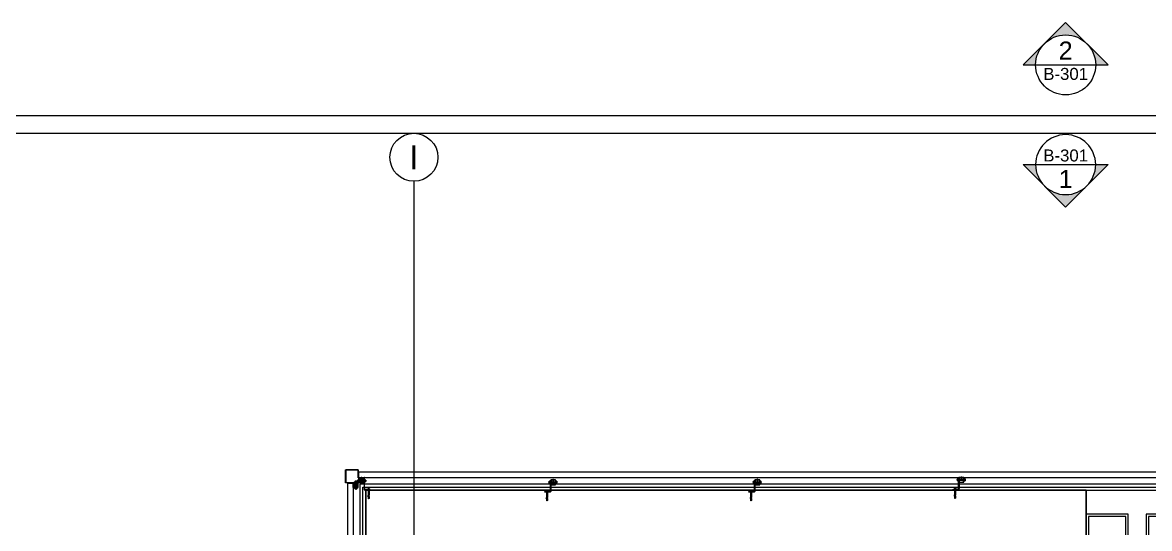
# Model space of a CAD drawing. Extents: x -1073 to 35213, y -1180 to 6950.
# Drawn here: x 16515 to 17454, y 3860 to 4282 of the extents above; entities that cross this region are included whole.
import ezdxf
from ezdxf.enums import TextEntityAlignment as Align

# ---------------------------------------------------------------- set-up
doc = ezdxf.new("R2010")
doc.units = 0
doc.header["$LTSCALE"] = 25
doc.layers.get('0').update_dxf_attribs({"color": 9, "lineweight": 9})
for name, color, linetype, lineweight in [('00', 9, 'Continuous', 9), ('01', 9, 'Continuous', 9), ('06D', 9, 'Continuous', 9), ('10', 9, 'Continuous', 9), ('10A', 9, 'Continuous', 9), ('14', 9, 'Continuous', 9), ('21', 9, 'Continuous', 9), ('24', 9, 'Continuous', 9), ('33', 9, 'BATTING', 9), ('40A', 9, 'Continuous', 9)]:
    doc.layers.add(name, color=color, linetype=linetype, lineweight=lineweight)
doc.styles.add('Arial', font='arial.ttf', dxfattribs={"height": 2.5})
doc.linetypes.add('BATTING', pattern='A,0.0001,-0.1,[134,ltypeshp.shx,S=0.1,R=0,X=-0.1,Y=0],-0.2,[134,ltypeshp.shx,S=0.1,R=180,X=0.1,Y=0],-0.1', length=0.4001)

# ---------------------------------------------------------------- blocks, each defined once
blk = doc.blocks.new('0_exteriorelevation1')
h = blk.add_hatch(color=256)
h.paths.add_polyline_path([(7.07, 0), (0, 7.07), (-7.07, 0)])
h.paths.add_polyline_path([(5, 0, 1), (-5, 0)], flags=16)
blk.add_lwpolyline([(7.07, 0), (0, 7.07), (-7.07, 0), (7.07, 0)])
blk.add_lwpolyline([(7.07, 0), (0, 7.07), (-7.07, 0), (7.07, 0)])
blk.add_circle((0, 0), 5)
at = {"style": 'Arial'}
blk.add_attdef('KESITADI', text='', height=3, dxfattribs=at).set_placement((0, 0), align=Align.BOTTOM_CENTER)
blk.add_attdef('PAFTAADI', text='', height=2, dxfattribs=at).set_placement((0, -0.5), align=Align.TOP_CENTER)
blk = doc.blocks.new('cxvxv')
for p, q in [((-21986.86, 8561.07, 0), (-21988.18, 8561.07, 0)), ((-21988.02, 8561.25, 0), (-21987.03, 8561.3, 0)), ((-21988.02, 8561.25, 0), (-21988, 8561.26, 0)), ((-21988, 8561.23, 0), (-21988.02, 8561.25, 0)), ((-21988.02, 8561.13, 0), (-21987.03, 8561.19, 0)), ((-21988.02, 8561.13, 0), (-21988, 8561.14, 0)), ((-21988, 8561.11, 0), (-21988.02, 8561.13, 0)), ((-21988, 8561.3, 0), (-21987.94, 8561.35, 0)), ((-21988, 8561.26, 0), (-21988, 8561.3, 0)), ((-21988, 8561.14, 0), (-21988, 8561.23, 0)), ((-21988, 8561.07, 0), (-21988, 8561.11, 0)), ((-21987.54, 8561.35, 0), (-21987.94, 8561.35, 0)), ((-21987.7, 8561.05, 0), (-21987.7, 8561.08, 0)), ((-21987.7, 8561.07, 0), (-21987.7, 8561.07, 0)), ((-21987.54, 8561.35, 0), (-21987.1, 8561.35, 0)), ((-21987.03, 8561.3, 0), (-21987.1, 8561.35, 0)), ((-21987.05, 8561.32, 0), (-21987.03, 8561.3, 0)), ((-21987.03, 8561.3, 0), (-21987.05, 8561.28, 0)), ((-21987.03, 8561.3, 0), (-21987.05, 8561.29, 0)), ((-21987.05, 8561.28, 0), (-21987.05, 8561.2, 0)), ((-21987.05, 8561.2, 0), (-21987.03, 8561.19, 0)), ((-21987.03, 8561.19, 0), (-21987.05, 8561.17, 0)), ((-21987.05, 8561.17, 0), (-21987.05, 8561.08, 0)), ((-21987.05, 8561.08, 0), (-21987.03, 8561.07, 0)), ((-21988.4, 8560.98, 0), (-21988.4, 8560.32, 0)), ((-21988.4, 8560.32, 0), (-21986.64, 8560.32, 0)), ((-21988.4, 8555.4, 0), (-21986.64, 8555.4, 0)), ((-21988.4, 8554.74, 0), (-21988.4, 8555.4, 0)), ((-21986.86, 8554.65, 0), (-21988.17, 8554.65, 0)), ((-21988.02, 8560.32, 0), (-21987.02, 8560.32, 0)), ((-21988.02, 8560.28, 0), (-21988.02, 8560.32, 0)), ((-21988.02, 8560.11, 0), (-21988.02, 8555.61, 0)), ((-21988.02, 8555.44, 0), (-21988.02, 8555.4, 0)), ((-21988.02, 8555.4, 0), (-21987.02, 8555.4, 0)), ((-21987.96, 8560.98, 0), (-21987.96, 8560.32, 0)), ((-21987.96, 8554.74, 0), (-21987.96, 8555.4, 0)), ((-21987.08, 8560.64, 0), (-21987.08, 8560.98, 0)), ((-21987.08, 8560.64, 0), (-21987.08, 8560.32, 0)), ((-21987.08, 8555.08, 0), (-21987.08, 8555.4, 0)), ((-21987.08, 8555.08, 0), (-21987.08, 8554.74, 0)), ((-21987.06, 8560.32, 0), (-21987.06, 8560.28, 0)), ((-21987.06, 8555.61, 0), (-21987.06, 8560.11, 0)), ((-21987.06, 8555.4, 0), (-21987.06, 8555.44, 0)), ((-21987.02, 8560.32, 0), (-21987.02, 8560.28, 0)), ((-21987.02, 8555.61, 0), (-21987.02, 8560.11, 0)), ((-21987.02, 8555.4, 0), (-21987.02, 8555.44, 0)), ((-21986.64, 8560.32, 0), (-21986.64, 8560.98, 0)), ((-21986.64, 8555.4, 0), (-21986.64, 8554.74, 0))]:
    blk.add_line(p, q)
at = {"elevation": 0}
for points in [[(-21986.3, 8560.11), (-21988.7, 8560.11), (-21988.7, 8560.28), (-21986.3, 8560.28)], [(-21986.3, 8555.61), (-21988.7, 8555.61), (-21988.7, 8555.44), (-21986.3, 8555.44)]]:
    blk.add_lwpolyline(points, close=True, dxfattribs=at)
for points in [[(-21987.98, 8560.28), (-21987.98, 8560.32)], [(-21987.98, 8560.11), (-21987.98, 8555.61)], [(-21987.98, 8555.44), (-21987.98, 8555.4)]]:
    blk.add_lwpolyline(points, dxfattribs=at)
for centre, radius, start, end in [((-21988.18, 8560.75, 0), 0.315, 45.8497, 134.1503), ((-21987.52, 8559.95, 0), 1.12, 66.87008, 113.12992), ((-21987.52, 8559.95, 0), 1.12, 66.87008, 113.12992), ((-21986.86, 8560.76, 0), 0.313, 45.44896, 134.55104), ((-21988.18, 8554.97, 0), 0.315, 225.8497, 314.1503), ((-21987.52, 8555.77, 0), 1.12, 246.87008, 293.12992), ((-21987.52, 8555.77, 0), 1.12, 246.87008, 293.12992), ((-21986.86, 8554.96, 0), 0.313, 225.44896, 314.55104)]:
    blk.add_arc(centre, radius, start, end)
blk = doc.blocks.new('VIDA')
for p, q in [((-18072, 6523.9), (-18071.9, 6524)), ((-18071.9, 6523.8), (-18072, 6523.9)), ((-18071.9, 6524), (-18070.1, 6524.7)), ((-18069.6, 6522.9), (-18071.9, 6523.8)), ((-18069.7, 6524.9), (-18070.6, 6523.2)), ((-18070.6, 6523.2), (-18070.1, 6524.7)), ((-18070.1, 6524.7), (-18069.9, 6525.1)), ((-18069.9, 6525.1), (-18070.1, 6524.1)), ((-18070.1, 6524.1), (-18070, 6524.3)), ((-18070, 6524.3), (-18069.8, 6525.1)), ((-18069.9, 6525.1), (-18069.8, 6525.1)), ((-18069.8, 6525.1), (-18069.7, 6524.9)), ((-18069.7, 6524.9), (-18069.3, 6525)), ((-18069.6, 6522.8), (-18069.1, 6525)), ((-18069.6, 6522.8), (-18069.6, 6522.9)), ((-18069.4, 6522.4), (-18069.6, 6522.8)), ((-18068.9, 6525.3), (-18069.4, 6522.4)), ((-18069.3, 6522.4), (-18069.4, 6522.4)), ((-18069.3, 6522.4), (-18068.9, 6525.3)), ((-18069.3, 6525), (-18069.1, 6525)), ((-18069.1, 6522.8), (-18069.3, 6522.4)), ((-18069.1, 6525), (-18068.9, 6525.3)), ((-18068.7, 6522.8), (-18069.1, 6522.8)), ((-18068.9, 6525.3), (-18068.9, 6525.3)), ((-18068.9, 6525.3), (-18068.7, 6525)), ((-18068.7, 6522.8), (-18068.2, 6525)), ((-18068.7, 6525), (-18068.2, 6525)), ((-18068.5, 6522.4), (-18068.7, 6522.8)), ((-18068, 6525.3), (-18068.5, 6522.4)), ((-18068.4, 6522.4), (-18068.5, 6522.4)), ((-18068.4, 6522.4), (-18067.9, 6525.3)), ((-18068.2, 6522.8), (-18068.4, 6522.4)), ((-18068.2, 6522.8), (-18068.4, 6522.4)), ((-18068.2, 6525), (-18068, 6525.3)), ((-18067.7, 6525), (-18068.2, 6522.8)), ((-18067.7, 6522.8), (-18068.2, 6522.8)), ((-18067.9, 6525.3), (-18068, 6525.3)), ((-18067.9, 6525.3), (-18067.7, 6525)), ((-18067.7, 6522.8), (-18067.2, 6525)), ((-18067.7, 6525), (-18067.2, 6525)), ((-18067.5, 6522.4), (-18067.7, 6522.8)), ((-18067, 6525.3), (-18067.5, 6522.4)), ((-18067.4, 6522.4), (-18067.5, 6522.4)), ((-18067.4, 6522.4), (-18066.9, 6525.3)), ((-18067.2, 6522.8), (-18067.4, 6522.4)), ((-18067.2, 6522.8), (-18067.4, 6522.4)), ((-18067.2, 6525), (-18067, 6525.3)), ((-18066.7, 6525), (-18067.2, 6522.8)), ((-18066.7, 6522.8), (-18067.2, 6522.8)), ((-18066.9, 6525.3), (-18067, 6525.3)), ((-18066.9, 6525.3), (-18066.7, 6525)), ((-18066.3, 6525), (-18066.7, 6525)), ((-18066.7, 6522.8), (-18066.3, 6525)), ((-18066.5, 6522.4), (-18066.7, 6522.8)), ((-18066.1, 6525.3), (-18066.5, 6522.4)), ((-18066.5, 6522.4), (-18066, 6525.3)), ((-18066.3, 6522.8), (-18066.5, 6522.4)), ((-18066.3, 6522.8), (-18066.5, 6522.4)), ((-18066.5, 6522.4), (-18066.5, 6522.4)), ((-18066.3, 6525), (-18066.1, 6525.3)), ((-18065.8, 6525), (-18066.3, 6522.8)), ((-18066.3, 6522.8), (-18065.8, 6522.8)), ((-18066, 6525.3), (-18066.1, 6525.3)), ((-18066, 6525.3), (-18065.8, 6525)), ((-18065.8, 6522.8), (-18065.3, 6525)), ((-18065.8, 6525), (-18065.3, 6525)), ((-18065.6, 6522.4), (-18065.8, 6522.8)), ((-18065.1, 6525.3), (-18065.6, 6522.4)), ((-18065.5, 6522.4), (-18065.6, 6522.4)), ((-18065.5, 6522.4), (-18065, 6525.3)), ((-18065.3, 6522.8), (-18065.5, 6522.4)), ((-18065.3, 6522.8), (-18065.5, 6522.4)), ((-18065.3, 6525), (-18065.1, 6525.3)), ((-18064.8, 6525), (-18065.3, 6522.8)), ((-18064.8, 6522.8), (-18065.3, 6522.8)), ((-18065.1, 6525.3), (-18065, 6525.3)), ((-18065, 6525.3), (-18064.8, 6525)), ((-18064.8, 6525), (-18064.3, 6525)), ((-18064.8, 6522.8), (-18064.3, 6525)), ((-18064.6, 6522.4), (-18064.8, 6522.8)), ((-18064.1, 6525.3), (-18064.6, 6522.4)), ((-18064.5, 6522.4), (-18064.6, 6522.4)), ((-18064.5, 6522.4), (-18064, 6525.3)), ((-18064.3, 6522.8), (-18064.5, 6522.4)), ((-18064.3, 6522.8), (-18064.5, 6522.4)), ((-18064.3, 6525), (-18064.1, 6525.3)), ((-18063.8, 6525), (-18064.3, 6522.8)), ((-18063.8, 6522.8), (-18064.3, 6522.8)), ((-18064, 6525.3), (-18064.1, 6525.3)), ((-18064, 6525.3), (-18063.8, 6525)), ((-18063.8, 6522.8), (-18062, 6525)), ((-18062, 6525), (-18063.8, 6525)), ((-18063.6, 6522.4), (-18063.8, 6522.8)), ((-18063.6, 6522.4), (-18061.7, 6525.3)), ((-18061.8, 6525.3), (-18063.6, 6522.4)), ((-18062, 6522.8), (-18063.6, 6522.4)), ((-18062, 6522.8), (-18063.6, 6522.4)), ((-18063.6, 6522.4), (-18063.6, 6522.4)), ((-18061.5, 6525), (-18063.4, 6522.8)), ((-18063.4, 6522.8), (-18061.5, 6522.8)), ((-18061.7, 6525.3), (-18063.2, 6525.3)), ((-18062.7, 6522.4), (-18061.5, 6522.8)), ((-18062.6, 6522.4), (-18062.1, 6525.3)), ((-18062.4, 6522.8), (-18062.6, 6522.4)), ((-18062.4, 6522.8), (-18062.6, 6522.4)), ((-18062.6, 6522.4), (-18061.3, 6522.4)), ((-18062.4, 6525), (-18062.2, 6525.3)), ((-18061.5, 6525), (-18062.4, 6525)), ((-18061.5, 6522.8), (-18062.4, 6525)), ((-18061.9, 6525), (-18062.4, 6522.8)), ((-18061.9, 6522.8), (-18062.4, 6522.8)), ((-18062.2, 6525.3), (-18062.1, 6525.3)), ((-18062.2, 6525.3), (-18061.3, 6522.4)), ((-18062.1, 6525.3), (-18061.9, 6525)), ((-18062, 6525), (-18061.8, 6525.3)), ((-18061.9, 6525), (-18061.4, 6525)), ((-18061.9, 6522.8), (-18061.4, 6525)), ((-18061.7, 6522.4), (-18061.9, 6522.8)), ((-18061.2, 6525.3), (-18061.7, 6522.4)), ((-18061.7, 6525.3), (-18061.5, 6525)), ((-18061.6, 6522.4), (-18061.7, 6522.4)), ((-18061.6, 6522.4), (-18061.2, 6525.3)), ((-18061.4, 6522.8), (-18061.6, 6522.4)), ((-18061.4, 6522.8), (-18061.6, 6522.4)), ((-18061.4, 6525), (-18061.2, 6525.3)), ((-18061, 6525), (-18061.4, 6522.8)), ((-18060.9, 6522.8), (-18061.4, 6522.8)), ((-18061.2, 6525.3), (-18061, 6525)), ((-18061.2, 6525.3), (-18061.2, 6525.3)), ((-18061, 6525), (-18060.5, 6525)), ((-18060.9, 6522.8), (-18060.5, 6525)), ((-18060.7, 6522.4), (-18060.9, 6522.8)), ((-18060.7, 6522.4), (-18060.2, 6525.3)), ((-18060.3, 6525.3), (-18060.7, 6522.4)), ((-18060.5, 6522.8), (-18060.7, 6522.4)), ((-18060.5, 6522.8), (-18060.7, 6522.4)), ((-18060.7, 6522.4), (-18060.7, 6522.4)), ((-18060.5, 6525), (-18060.3, 6525.3)), ((-18060, 6525), (-18060.5, 6522.8)), ((-18060.5, 6522.8), (-18060, 6522.8)), ((-18060.3, 6525.3), (-18060.2, 6525.3)), ((-18060.2, 6525.3), (-18060, 6525)), ((-18060, 6525), (-18059.5, 6525)), ((-18060, 6522.8), (-18059.5, 6525)), ((-18059.8, 6522.4), (-18060, 6522.8)), ((-18059.3, 6525.3), (-18059.8, 6522.4)), ((-18059.7, 6522.4), (-18059.8, 6522.4)), ((-18059.7, 6522.4), (-18059.2, 6525.3)), ((-18059.5, 6522.8), (-18059.7, 6522.4)), ((-18059.5, 6522.8), (-18059.7, 6522.4)), ((-18059.5, 6525), (-18059.3, 6525.3)), ((-18059.2, 6524), (-18059.5, 6522.8)), ((-18059.5, 6522.8), (-18059.2, 6522.8)), ((-18059.3, 6525.3), (-18059.2, 6525.3)), ((-18058.1, 6526.6), (-18059.2, 6526.6)), ((-18059.2, 6521.2), (-18059.2, 6526.6)), ((-18058.1, 6521.2), (-18059.2, 6521.2))]:
    blk.add_line(p, q)
for points in [[(-18068.7, 6525), (-18069.1, 6522.8)], [(-18057.2, 6524.3), (-18057.5, 6524), (-18057.5, 6523.8), (-18057.2, 6523.5)]]:
    blk.add_lwpolyline(points)
for centre, start, end in [((-18062.4, 6523.6), 7.50951, 35.24269), ((-18062.4, 6524.2), 324.75731, 352.49049)]:
    blk.add_arc(centre, 5.21, start, end)
blk = doc.blocks.new('çelik dübel')
at = {"ltscale": 7}
for p, q in [((-87.2, -2), (-85, 2)), ((-85, -6), (-85, 2)), ((-68, 2), (-85, 2)), ((-75, -6), (-75, 2)), ((-70, -6), (-70, 2)), ((-68, 3), (-58, 2)), ((-68, -7), (-68, 3)), ((-58, -6), (-58, 2)), ((-8.5, 2), (-58, 2)), ((-53, 1.5), (-58, 1.5)), ((-53, -6), (-53, 2)), ((-25, -6), (-25, 2)), ((-25, -6), (-23.9, 2)), ((-23, -6), (-21.9, 2)), ((-21, -6), (-19.9, 2)), ((-19, -6), (-17.9, 2)), ((-17, -6), (-15.9, 2)), ((-85, -6), (-87.2, -2)), ((-68, -6), (-85, -6)), ((-68, -7), (-58, -6)), ((-53, -5.5), (-58, -5.5)), ((-8.5, -6), (-58, -6))]:
    blk.add_line(p, q, dxfattribs=at)
for p, q in [((-15, -6), (-13.9, 2)), ((-13, -6), (-11.9, 2)), ((-11, -6), (-10, 1.1)), ((-10, -9), (-10, 5)), ((-9, 5), (-10, 5)), ((-10, 3), (-10, 5)), ((-9, -9), (-9, 5)), ((-8.5, 2), (-8.5, 3)), ((-8.5, -4), (-8.5, 0)), ((-5, 4), (-7.5, 4)), ((-5, 1), (-7.5, 1)), ((-4, 2), (-4, 3)), ((-1, 2), (-4, 2)), ((-4, -4), (-4, 0)), ((-3, -6), (-1.9, 2)), ((-1, -6), (0, 1.1)), ((0, -5), (0, 1)), ((-10, -7), (-10, -9.1)), ((-9, -9), (-10, -9)), ((-8.5, -6), (-8.5, -7)), ((-5, -5), (-7.5, -5)), ((-5, -8), (-7.5, -8)), ((-4, -6), (-4, -7)), ((-1, -6), (-4, -6))]:
    blk.add_line(p, q)
for points in [[(-68, 0.6), (-67.4, 0.4), (-67, 0.1), (-66.6, -0.3), (-66.2, -0.8), (-65.9, -1.3), (-65.7, -1.9), (-65.4, -2.3), (-65.2, -2.8), (-65, -3.1), (-64.8, -3.3), (-64.6, -3.5), (-64.4, -3.6), (-64.2, -3.5), (-63.9, -3.5), (-63.7, -3.3), (-63.5, -3.1), (-63.2, -2.9), (-62.9, -2.6), (-62.7, -2.3), (-62.4, -2), (-62.1, -1.7), (-61.9, -1.4), (-61.6, -1.1), (-61.4, -0.9), (-61.2, -0.7), (-61, -0.6), (-60.8, -0.5), (-60.6, -0.5), (-60.4, -0.5), (-60.3, -0.7), (-60.1, -0.9), (-59.9, -1.1), (-59.8, -1.5), (-59.6, -1.9), (-59.4, -2.3), (-59.2, -2.7), (-58.9, -3), (-58.7, -3.3), (-58.4, -3.5), (-58, -3.5)], [(-68, -0.5), (-68, -0.5), (-67.9, -0.5), (-67.9, -0.5), (-67.8, -0.5), (-67.8, -0.6), (-67.7, -0.6), (-67.7, -0.6), (-67.6, -0.7), (-67.6, -0.7), (-67.6, -0.8), (-67.5, -0.8), (-67.5, -0.8), (-67.5, -0.9), (-67.4, -0.9), (-67.4, -0.9), (-67.3, -1), (-67.3, -1), (-67.3, -1.1), (-67.2, -1.1), (-67.2, -1.2), (-67.2, -1.2), (-67.1, -1.3), (-67.1, -1.3), (-67.1, -1.4), (-67, -1.4), (-67, -1.5), (-67, -1.5), (-66.9, -1.6), (-66.9, -1.6), (-66.9, -1.7), (-66.9, -1.7), (-66.8, -1.8), (-66.8, -1.9), (-66.8, -1.9), (-66.7, -2), (-66.7, -2), (-66.7, -2.1), (-66.6, -2.2), (-66.6, -2.2), (-66.6, -2.3), (-66.6, -2.3), (-66.5, -2.4), (-66.5, -2.5), (-66.5, -2.5), (-66.4, -2.6), (-66.4, -2.7), (-66.4, -2.7), (-66.3, -2.8), (-66.3, -2.8), (-66.3, -2.9), (-66.3, -3), (-66.2, -3), (-66.2, -3.1), (-66.2, -3.1), (-66.1, -3.2), (-66.1, -3.2), (-66.1, -3.3), (-66, -3.4), (-66, -3.4), (-66, -3.5), (-65.9, -3.5), (-65.9, -3.6), (-65.9, -3.6), (-65.8, -3.7), (-65.8, -3.7), (-65.7, -3.8), (-65.7, -3.8), (-65.7, -3.9), (-65.6, -3.9), (-65.6, -4), (-65.5, -4), (-65.5, -4.1), (-65.4, -4.1), (-65.4, -4.1), (-65.3, -4.2), (-65.3, -4.2), (-65.2, -4.3), (-65.2, -4.3), (-65.1, -4.3), (-65, -4.4), (-65, -4.4), (-64.9, -4.4), (-64.9, -4.4), (-64.8, -4.5), (-64.7, -4.5), (-64.7, -4.5), (-64.6, -4.5), (-64.5, -4.5), (-64.5, -4.5), (-64.4, -4.5), (-64.3, -4.5), (-64.3, -4.5), (-64.2, -4.5), (-64.1, -4.5), (-64.1, -4.5), (-64, -4.5), (-64, -4.5), (-63.9, -4.5), (-63.8, -4.5), (-63.8, -4.5), (-63.7, -4.4), (-63.7, -4.4), (-63.6, -4.4), (-63.6, -4.4), (-63.5, -4.4), (-63.4, -4.3), (-63.4, -4.3), (-63.3, -4.3), (-63.3, -4.3), (-63.3, -4.2), (-63.2, -4.2), (-63.2, -4.2), (-63.1, -4.1), (-63.1, -4.1), (-63, -4.1), (-63, -4), (-62.9, -4), (-62.9, -4), (-62.9, -3.9), (-62.8, -3.9), (-62.8, -3.9), (-62.7, -3.8), (-62.7, -3.8), (-62.7, -3.8), (-62.6, -3.7), (-62.6, -3.7), (-62.5, -3.6), (-62.5, -3.6), (-62.5, -3.6), (-62.4, -3.5), (-62.4, -3.5), (-62.4, -3.5), (-62.3, -3.4), (-62.3, -3.4), (-62.2, -3.3), (-62.2, -3.3), (-62.2, -3.3), (-62.1, -3.2), (-62.1, -3.2), (-62.1, -3.1), (-62, -3.1), (-62, -3.1), (-62, -3), (-61.9, -3), (-61.9, -2.9), (-61.9, -2.9), (-61.8, -2.9), (-61.8, -2.8), (-61.7, -2.8), (-61.7, -2.7), (-61.7, -2.7), (-61.6, -2.6), (-61.6, -2.6), (-61.6, -2.6), (-61.5, -2.5), (-61.5, -2.5), (-61.5, -2.5), (-61.4, -2.4), (-61.4, -2.4), (-61.4, -2.3), (-61.3, -2.3), (-61.3, -2.3), (-61.3, -2.2), (-61.3, -2.2), (-61.2, -2.2), (-61.2, -2.1), (-61.2, -2.1), (-61.1, -2), (-61.1, -2), (-61.1, -2), (-61, -1.9), (-61, -1.9), (-61, -1.9), (-61, -1.9), (-60.9, -1.8), (-60.9, -1.8), (-60.9, -1.8), (-60.9, -1.8), (-60.9, -1.8), (-60.9, -1.7), (-60.8, -1.7), (-60.8, -1.7), (-60.8, -1.7), (-60.8, -1.7), (-60.8, -1.7), (-60.8, -1.8), (-60.7, -1.8), (-60.7, -1.8), (-60.7, -1.8), (-60.7, -1.9), (-60.7, -1.9), (-60.7, -1.9), (-60.6, -2), (-60.6, -2), (-60.6, -2.1), (-60.6, -2.1), (-60.6, -2.1), (-60.5, -2.2), (-60.5, -2.2), (-60.5, -2.3), (-60.5, -2.3), (-60.4, -2.4), (-60.4, -2.5), (-60.4, -2.5), (-60.4, -2.6), (-60.3, -2.6), (-60.3, -2.7), (-60.3, -2.7), (-60.3, -2.8), (-60.2, -2.8), (-60.2, -2.9), (-60.2, -3), (-60.1, -3), (-60.1, -3.1), (-60.1, -3.1), (-60, -3.2), (-60, -3.2), (-59.9, -3.3), (-59.9, -3.4), (-59.9, -3.4), (-59.8, -3.5), (-59.8, -3.5), (-59.7, -3.6), (-59.7, -3.6), (-59.6, -3.7), (-59.6, -3.8), (-59.5, -3.8), (-59.5, -3.9), (-59.4, -3.9), (-59.3, -4), (-59.3, -4), (-59.2, -4.1), (-59.1, -4.2), (-59, -4.2), (-58.9, -4.3), (-58.8, -4.3), (-58.6, -4.4), (-58.4, -4.4), (-58.2, -4.5), (-58, -4.5)]]:
    blk.add_lwpolyline(points)
for centre, start, end in [((-7.5, 3), 90, 180), ((-7.5, 2), 180, 270), ((-7.5, 0), 90, 180), ((-5, 3), 0, 90), ((-5, 2), 270, 0), ((-5, 0), 0, 90), ((-1, 1), 0, 90), ((-7.5, -4), 180, 270), ((-7.5, -6), 90, 180), ((-7.5, -7), 180, 270), ((-5, -4), 270, 0), ((-5, -6), 0, 90), ((-5, -7), 270, 0), ((-1, -5), 270, 0)]:
    blk.add_arc(centre, 1, start, end)
blk = doc.blocks.new('kjdol')
at = {"elevation": -249.79}
for points in [[(77397.97, 60089.9), (77397.97, 60085.9), (77393.97, 60085.9), (77393.97, 60089.9)], [(77397.77, 60089.7), (77397.77, 60086.1), (77394.17, 60086.1), (77394.17, 60089.7)]]:
    blk.add_lwpolyline(points, close=True, dxfattribs=at)
at = {"ltscale": 10, "elevation": -278.89}
blk.add_lwpolyline([(77394.12, 60089.89), (77403.28, 60089.89, 0.460237), (77404.18, 60090.79), (77404.18, 60094.89), (77403.78, 60094.89), (77403.78, 60091.29, -0.414214), (77402.78, 60090.29), (77394.12, 60090.29)], format="xyb", close=True, dxfattribs=at)
at = {"xscale": 0.1000000000058208, "yscale": 0.1000000000058208, "zscale": 0.1000000000058208, "rotation": 180}
blk.add_blockref('VIDA', (75587.75, 60740.29, -249.79), dxfattribs=at)
blk.add_blockref('cxvxv', (99383.5, 51530.11, -249.79))
at = {"extrusion": (0, 0, -1), "xscale": 0.1000000000058208, "yscale": 0.1000000000058208, "zscale": -0.0999999999999091}
blk.add_blockref('çelik dübel', (-77402.74, 60093.36, 459.25), dxfattribs=at)
blk = doc.blocks.new('0_aks')
at = {"linetype": 'Continuous'}
blk.add_circle((0, 0), 2, dxfattribs=at)
at = {"style": 'Arial'}
blk.add_attdef('AKS', text='', height=2, dxfattribs=at).set_placement((0, 0), align=Align.MIDDLE_CENTER)
blk = doc.blocks.new('p-aks_vw')
at = {"layer": '24', "ltscale": 2}
blk.add_lwpolyline([(2440, 3837.5), (2440, 3540)], dxfattribs=at)
at = {"layer": '24', "xscale": 10, "yscale": 10, "zscale": 10}
blk.add_blockref('0_aks', (2440, 3857.5), dxfattribs=at).add_auto_attribs({'AKS': 'I'})

msp = doc.modelspace()

# ---------------------------------------------------------------- linework, layer by layer
at = {"layer": '00'}
msp.add_lwpolyline([(17435.84, 3847.5), (17435.84, 3872.5), (17400.84, 3872.5), (17400.84, 3892.5), (17600.84, 3892.5), (17600.84, 3872.5), (17450.84, 3872.5), (17450.84, 3847.5), (17435.84, 3847.5)], dxfattribs=at)
at = {"layer": '01'}
for points in [[(16800.84, 3542.5), (16800.84, 3892.5), (17400.84, 3892.5), (17400.84, 3852.5), (16850.84, 3852.5), (16850.84, 3582.5), (17400.84, 3582.5), (17400.84, 3542.5)], [(17400.84, 3892.5), (16800.84, 3892.5), (16800.84, 3542.5), (17400.84, 3542.5), (17400.84, 3582.5), (16850.84, 3582.5), (16850.84, 3852.5), (17400.84, 3852.5)]]:
    msp.add_lwpolyline(points, close=True, dxfattribs=at)
at = {"layer": '06D'}
msp.add_lwpolyline([(18173.34, 3897.5), (16795.84, 3897.5), (16795.84, 3405)], dxfattribs=at)
at = {"layer": '10'}
for points in [[(16794.54, 3894.59), (16794.54, 3898.59), (16790.54, 3898.6), (16790.54, 3894.6)], [(16794.34, 3894.79), (16794.34, 3898.39), (16790.74, 3898.4), (16790.74, 3894.8)], [(16799.1, 3898.4), (16795.1, 3898.4), (16795.1, 3902.4), (16799.1, 3902.4)], [(16799.01, 3898.61), (16795.41, 3898.6), (16795.4, 3902.2), (16799, 3902.21)]]:
    msp.add_lwpolyline(points, close=True, dxfattribs=at)
for points in [[(16795.39, 3902.8), (16798.6, 3902.8, -0.460546), (16799.5, 3901.9), (16799.5, 3897.8), (16799.1, 3897.8), (16799.1, 3901.4, 0.414214), (16798.1, 3902.4), (16795.39, 3902.4)], [(16799.39, 3903), (16799.39, 3893.4, 0.460237), (16800.29, 3892.5), (16804.39, 3892.5), (16804.39, 3892.9), (16800.79, 3892.9, -0.414214), (16799.79, 3893.9), (16799.79, 3903)]]:
    msp.add_lwpolyline(points, format="xyb", close=True, dxfattribs=at)
at = {"layer": '10A'}
for points in [[(16784.04, 3898.7), (16790.54, 3898.7), (16790.54, 3894.6), (16790.34, 3894.6), (16790.34, 3898.5), (16783.84, 3898.5), (16783.84, 3909.5), (16794.49, 3909.5), (16794.49, 3903), (16799.39, 3903), (16799.39, 3902.8), (16794.29, 3902.8), (16794.29, 3909.3), (16784.04, 3909.3), (16784.04, 3898.7)], [(18168.64, 3907.5), (16794.74, 3907.5), (16794.74, 3903), (18168.64, 3903), (18168.64, 3907.5)], [(16785.84, 3409.7), (16785.84, 3898.25), (16790.34, 3898.25), (16790.34, 3409.7)]]:
    msp.add_lwpolyline(points, dxfattribs=at)
at = {"layer": '14'}
msp.add_lwpolyline([(17598.84, 3870.5), (17452.84, 3870.5), (17452.84, 3845.5), (17433.84, 3845.5), (17433.84, 3870.5), (17402.84, 3870.5), (17402.84, 3850.5), (16852.84, 3850.5), (16852.84, 3584.5), (17402.84, 3584.5), (17402.84, 3559.5), (17433.84, 3559.5), (17433.84, 3739.5), (17452.84, 3739.5), (17452.84, 3674.5), (17484.84, 3674.5)], dxfattribs=at)
at = {"layer": '33', "ltscale": 0.2}
msp.add_lwpolyline([(16798.3, 3405), (16798.34, 3895), (18173.34, 3895)], dxfattribs=at)
at = {"layer": '40A'}
for points in [[(20985, 0), (13990, 0), (13990, 4205), (20985, 4205)], [(14070, 4190), (20445.06, 4190), (20445.06, 15), (14070, 15)]]:
    msp.add_lwpolyline(points, close=True, dxfattribs=at)

# ---------------------------------------------------------------- block references
at = {"layer": '10', "yscale": 0.1000000000058208}
for p, xscale, zscale, rotation in [((14984.1, 3245.07), -0.1000000000058208, 0.1000000000021828, 359.9725710339794), ((17448.62, 5709.24), 0.1000000000058208, 0.1000000000058208, 90.02742896600734)]:
    msp.add_blockref('VIDA', p, dxfattribs=dict(at, xscale=xscale, zscale=zscale, rotation=rotation))
at = {"layer": '10', "xscale": -1}
for name, p, rotation in [('cxvxv', (38784.16, 12444.18, 0), 179.9725710339792), ('kjdol', (77044.81, 81294.97, 249.79), 90), ('kjdol', (77214.81, 81294.97, 249.79), 90), ('kjdol', (77384.81, 81296.97, 249.79), 90)]:
    msp.add_blockref(name, p, dxfattribs=dict(at, rotation=rotation))
at = {"layer": '10', "rotation": 270.0274289660073}
msp.add_blockref('cxvxv', (8250.02, -18091.35, 0), dxfattribs=at)
at = {"layer": '10', "extrusion": (0, 0, -1), "xscale": -0.1000000000058208, "yscale": 0.1000000000058208, "zscale": -0.1000000000058208, "rotation": 270}
msp.add_blockref('çelik dübel', (-16802.9, 3893.93, 312.47), dxfattribs=at)
at = {"layer": '21', "xscale": 5, "yscale": 5, "zscale": 5}
msp.add_blockref('0_exteriorelevation1', (17383.76, 4247.05), dxfattribs=at).add_auto_attribs({'KESITADI': '2', 'PAFTAADI': 'B-301'})
at = {"layer": '21'}
ref = msp.add_blockref('0_exteriorelevation1', (17383.76, 4163.89), dxfattribs=dict(at, xscale=-5, yscale=5, zscale=5, rotation=180))
ref.add_attrib('KESITADI', '1', dxfattribs={"layer": '0', "height": 15, "style": 'Arial'}).set_placement((17383.76, 4139.95), align=Align.BOTTOM_CENTER)
ref.add_attrib('PAFTAADI', 'B-301', dxfattribs={"layer": '0', "height": 10, "style": 'Arial'}).set_placement((17383.76, 4176.53), align=Align.TOP_CENTER)
at = {"layer": '24'}
msp.add_blockref('p-aks_vw', (14400.84, 312.5), dxfattribs=at)

doc.saveas('drawing.dxf')
